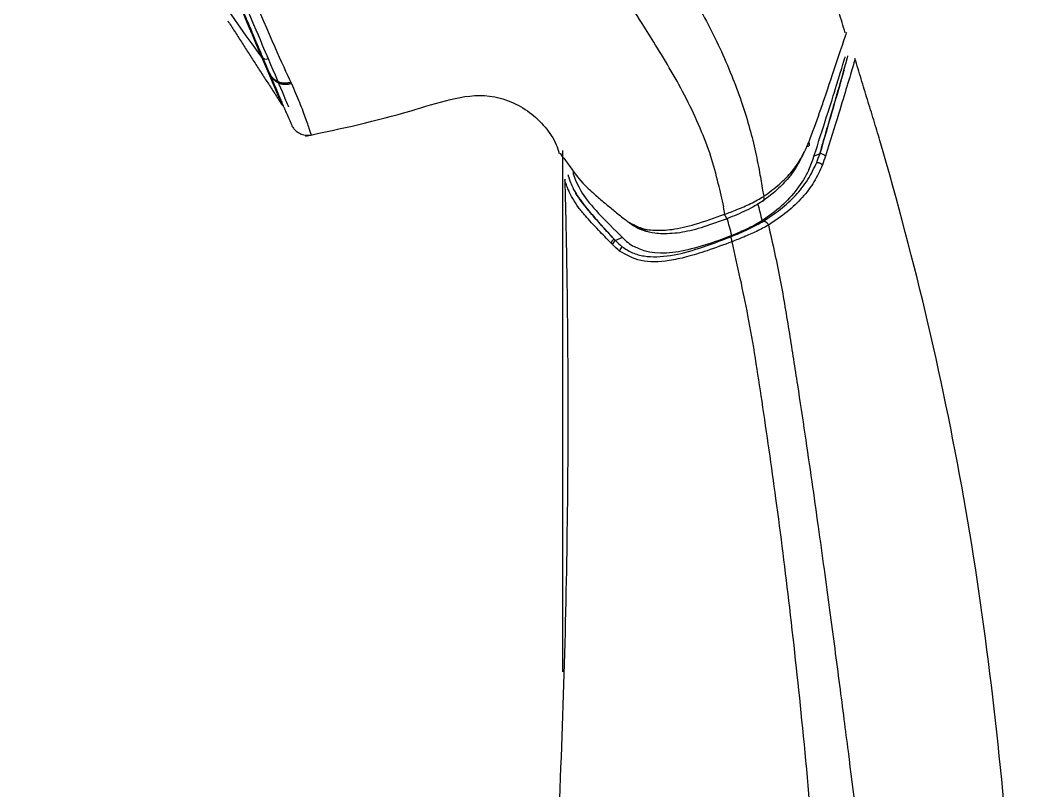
# Model space of a CAD drawing. Extents: x -3383 to -2963, y -4299 to -3705.
# Drawn here: x -3069.05 to -3057.39, y -4035.57 to -4026.76 of the extents above; entities that cross this region are included whole.
import ezdxf

# ---------------------------------------------------------------- set-up
doc = ezdxf.new("R2010")
doc.units = 0
doc.header["$LTSCALE"] = 7
doc.layers.add('6', color=7, linetype='CONTINUOUS')

msp = doc.modelspace()

# ---------------------------------------------------------------- linework, layer by layer
at = {"layer": '6', "color": 7, "linetype": 'Continuous'}
for p, q in [((-3066.049667, -4027.730958, 0.000426), (-3066.284459, -4027.178127, 0.000426)), ((-3062.840804, -4034.205579, 0.000426), (-3062.840804, -4028.246988, 0.000426))]:
    msp.add_line(p, q, dxfattribs=at)
at = {"layer": '6', "color": 3, "linetype": 'Continuous'}
for p, q in [((-3059.900331, -4028.282414, 0.000426), (-3059.967289, -4028.310837, 0.000426)), ((-3062.159816, -4029.241509, 0.000426), (-3062.23997, -4029.275533, 0.000426))]:
    msp.add_line(p, q, dxfattribs=at)
at = {"layer": '6', "color": 7, "linetype": 'Continuous'}
msp.add_ellipse((-3060.075405, -4028.161698, 0.000426), major_axis=(0.056294, -0.02076), ratio=0.570906, start_param=5.263859212, end_param=7.094479184, dxfattribs=at)
at = {"layer": '6', "color": 3, "linetype": 'Continuous'}
for centre, major_axis, ratio, start_param, end_param in [((-3059.884143, -4028.32055, 0.000426), (0.057559, -0.016941), 0.59361, 0.770476002, 2.024481613), ((-3062.223783, -4029.313669, 0.000426), (0.044094, 0.04069), 0.668432, 1.335869556, 2.354569398)]:
    msp.add_ellipse(centre, major_axis=major_axis, ratio=ratio, start_param=start_param, end_param=end_param, dxfattribs=at)
at = {"layer": '6', "color": 7, "linetype": 'Continuous'}
for points, degree, knots in [([(-3066.197181, -4027.358045, 0.000426), (-3066.259073, -4027.212235, 0.000426), (-3066.367435, -4026.95695, 0.000426), (-3066.475538, -4026.702276, 0.000426), (-3066.629011, -4026.340717, 0.000426), (-3066.93553, -4025.618603, 0.000426), (-3067.355213, -4024.629891, 0.000426), (-3067.744017, -4023.713926, 0.000426), (-3068.192479, -4022.657416, 0.000426), (-3068.617395, -4021.656377, 0.000426), (-3069.046906, -4020.644513, 0.000426)], 2, [0, 0, 0, 0.125, 0.125, 0.25, 0.25, 0.5, 0.5, 0.75, 0.75, 1, 1, 1]), ([(-3068.898284, -4020.581203, 0.000426), (-3068.605214, -4021.273141, 0.000426), (-3068.312056, -4021.965043, 0.000426), (-3067.731668, -4023.334396, 0.000426), (-3067.443124, -4024.014919, 0.000426), (-3066.88343, -4025.334627, 0.000426), (-3066.6234, -4025.941606, 0.000426), (-3066.204363, -4026.909173, 0.000426), (-3066.046255, -4027.269384, 0.000426), (-3065.952501, -4027.461939, 0.000426)], 3, [0, 0, 0, 0, 0.25, 0.25, 0.5, 0.5, 0.75, 0.75, 1, 1, 1, 1]), ([(-3060.028048, -4028.152686, 0.000426), (-3059.984692, -4028.036691, 0.000426), (-3059.919391, -4027.861985, 0.000426), (-3059.812032, -4027.546173, 0.000426), (-3059.662202, -4027.095845, 0.000426), (-3059.59313, -4026.892554, 0.000426), (-3059.592736, -4026.891361, 0.000426)], 3, [0, 0, 0, 0, 0.167698454, 0.252577106, 0.503312335, 1, 1, 1, 1]), ([(-3059.967525, -4028.310832, 0.000426), (-3059.864247, -4027.984543, 0.000426), (-3059.771182, -4027.700668, 0.000426), (-3059.646029, -4027.294964, 0.000426), (-3059.610279, -4027.17651, 0.000426), (-3059.609894, -4027.175291, 0.000426)], 3, [0, 0, 0, 0, 0.500261055, 0.500261055, 1, 1, 1, 1]), ([(-3059.900331, -4028.282414, 0.000426), (-3059.875643, -4028.195759, 0.000426), (-3059.827779, -4028.02775, 0.000426), (-3059.764219, -4027.809502, 0.000426), (-3059.71019, -4027.625663, 0.000426), (-3059.648156, -4027.411826, 0.000426), (-3059.593798, -4027.218051, 0.000426), (-3059.57814, -4027.162213, 0.000426), (-3059.578016, -4027.161756, 0.000426)], 3, [0, 0, 0, 0, 0.137592583, 0.266767677, 0.387817345, 0.501098858, 0.755117467, 1, 1, 1, 1]), ([(-3059.497406, -4027.198764, 0.000426), (-3059.497406, -4027.198764, 0.000426), (-3059.497516, -4027.199084, 0.000426), (-3059.512927, -4027.255915, 0.000426), (-3059.581944, -4027.481411, 0.000426), (-3059.688687, -4027.83703, 0.000426), (-3059.783767, -4028.141935, 0.000426), (-3059.835836, -4028.30891, 0.000426)], 3, [0, 0, 0, 0, 0.000061711, 0.242593971, 0.499324887, 0.725815022, 1, 1, 1, 1]), ([(-3059.62417, -4027.326312, 0.000426), (-3059.6362, -4027.36896, 0.000426), (-3059.673971, -4027.501815, 0.000426), (-3059.763953, -4027.806933, 0.000426), (-3059.852949, -4028.117164, 0.000426), (-3059.900353, -4028.282408, 0.000426)], 3, [0, 0, 0, 0, 0.22122019, 0.585183061, 1, 1, 1, 1]), ([(-3066.005446, -4027.809744, 0.000426), (-3066.008019, -4027.803682, 0.000426), (-3066.010704, -4027.797356, 0.000426), (-3066.071896, -4027.653196, 0.000426), (-3066.190832, -4027.373001, 0.000426)], 2, [0, 0, 0, 0.039903954, 0.039903954, 1, 1, 1]), ([(-3065.945599, -4027.477428, 0.000426), (-3065.913517, -4027.55231, 0.000426), (-3065.845971, -4027.709971, 0.000426), (-3065.778058, -4027.895189, 0.000426), (-3065.731383, -4028.032287, 0.000426), (-3065.720621, -4028.067268, 0.000426), (-3065.720738, -4028.067091, 0.000426)], 3, [0, 0, 0, 0, 0.216223412, 0.455254468, 0.716548401, 1, 1, 1, 1]), ([(-3065.783437, -4028.080207, 0.000426), (-3065.377698, -4027.995934, 0.000426), (-3064.819334, -4027.87436, 0.000426), (-3064.138516, -4027.651186, 0.000426), (-3063.743078, -4027.591065, 0.000426), (-3063.434057, -4027.67863, 0.000426), (-3063.215803, -4027.800961, 0.000426), (-3063.039458, -4027.971625, 0.000426), (-3062.927744, -4028.13642, 0.000426), (-3062.891547, -4028.244544, 0.000426), (-3062.882681, -4028.278044, 0.000426)], 3, [0, 0, 0, 0, 0.382822916, 0.526511811, 0.665224147, 0.742816893, 0.819191336, 0.894349771, 0.968297739, 1, 1, 1, 1]), ([(-3066.008045, -4027.80362, 0.000426), (-3066.007039, -4027.805991, 0.000426), (-3065.990663, -4027.844568, 0.000426), (-3065.975655, -4027.88004, 0.000426), (-3065.95901, -4027.918911, 0.000426), (-3065.951084, -4027.938317, 0.000426), (-3065.942041, -4027.957661, 0.000426), (-3065.936437, -4027.972238, 0.000426), (-3065.914113, -4028.002079, 0.000426), (-3065.899768, -4028.016492, 0.000426), (-3065.892077, -4028.023307, 0.000426), (-3065.886348, -4028.028023, 0.000426), (-3065.88035, -4028.032598, 0.000426), (-3065.871826, -4028.038609, 0.000426), (-3065.855257, -4028.048876, 0.000426), (-3065.82323, -4028.063355, 0.000426), (-3065.79335, -4028.070702, 0.000426), (-3065.761503, -4028.071478, 0.000426), (-3065.751838, -4028.07115, 0.000426), (-3065.744933, -4028.070679, 0.000426), (-3065.738259, -4028.069999, 0.000426), (-3065.729115, -4028.068749, 0.000426), (-3065.723638, -4028.067789, 0.000426), (-3065.720738, -4028.067091, 0.000426)], 3, [0, 0, 0, 0, 0.018909016, 0.312236537, 0.512636596, 0.650959205, 0.751712984, 0.868415014, 0.894906993, 0.903091536, 0.906468616, 0.909616917, 0.912720914, 0.915923357, 0.922914588, 0.939396533, 0.972678508, 0.979026105, 0.981925707, 0.984797937, 0.987836262, 0.991257098, 1, 1, 1, 1]), ([(-3060.541749, -4028.769079, 0.000426), (-3060.479633, -4028.72384, 0.000426), (-3060.360285, -4028.636921, 0.000426), (-3060.217045, -4028.48666, 0.000426), (-3060.104024, -4028.328881, 0.000426), (-3060.052938, -4028.210409, 0.000426), (-3060.028048, -4028.152686, 0.000426)], 3, [0, 0, 0, 0, 0.277868812, 0.53388169, 0.772897094, 1, 1, 1, 1]), ([(-3057.633346, -4053.823806, 0.000426), (-3057.508989, -4051.710223, 0.000426), (-3057.35413, -4047.431085, 0.000426), (-3057.4412, -4041.70117, 0.000426), (-3057.666487, -4036.650856, 0.000426), (-3058.143657, -4032.333309, 0.000426), (-3058.807597, -4029.523721, 0.000426), (-3059.212987, -4028.130915, 0.000426)], 3, [0, 0, 0, 0, 0.245537873, 0.497065235, 0.664761351, 0.832381534, 1, 1, 1, 1]), ([(-3062.87625, -4028.275591, 0.000426), (-3062.876347, -4028.275487, 0.000426), (-3062.815577, -4028.347812, 0.000426), (-3062.6503, -4028.584998, 0.000426), (-3062.495128, -4028.732156, 0.000426), (-3062.400182, -4028.812396, 0.000426), (-3062.358052, -4028.848, 0.000426)], 3, [0, 0, 0, 0, 0.497820899, 0.747685198, 0.888043624, 1, 1, 1, 1]), ([(-3060.092676, -4028.279825, 0.000426), (-3060.111843, -4028.324207, 0.000426), (-3060.165869, -4028.439896, 0.000426), (-3060.276509, -4028.584537, 0.000426), (-3060.413389, -4028.720743, 0.000426), (-3060.508657, -4028.790965, 0.000426), (-3060.556517, -4028.826242, 0.000426)], 3, [0, 0, 0, 0, 0.195542186, 0.519977361, 0.758851605, 1, 1, 1, 1]), ([(-3060.546291, -4029.052902, 0.000426), (-3060.479398, -4029.008781, 0.000426), (-3060.344731, -4028.919959, 0.000426), (-3060.175888, -4028.76257, 0.000426), (-3060.033046, -4028.586409, 0.000426), (-3059.967731, -4028.448453, 0.000426), (-3059.935716, -4028.380833, 0.000426)], 3, [0, 0, 0, 0, 0.250357082, 0.504010361, 0.756890622, 1, 1, 1, 1]), ([(-3060.028158, -4028.466285, 0.000426), (-3060.016872, -4028.441161, 0.000426), (-3059.99433, -4028.390983, 0.000426), (-3059.976452, -4028.337524, 0.000426), (-3059.967525, -4028.310832, 0.000426)], 3, [0, 0, 0, 0, 0.500707016, 1, 1, 1, 1]), ([(-3062.725178, -4028.497644, 0.000426), (-3062.725068, -4028.497957, 0.000426), (-3062.708624, -4028.57659, 0.000426), (-3062.560077, -4028.839512, 0.000426), (-3062.393637, -4029.006748, 0.000426), (-3062.190694, -4029.211191, 0.000426)], 3, [0, 0, 0, 0, 0.499938606, 0.499938606, 1, 1, 1, 1]), ([(-3060.027672, -4028.465572, 0.000426), (-3060.06494, -4028.545016, 0.000426), (-3060.11015, -4028.619032, 0.000426), (-3060.162253, -4028.687446, 0.000426), (-3060.215176, -4028.756936, 0.000426), (-3060.27552, -4028.821108, 0.000426), (-3060.341902, -4028.880444, 0.000426), (-3060.409685, -4028.941032, 0.000426), (-3060.484091, -4028.996905, 0.000426), (-3060.563617, -4029.048969, 0.000426)], 3, [0, 0, 0, 0, 0.32768755, 0.32768755, 0.32768755, 0.660390842, 0.660390842, 0.660390842, 1, 1, 1, 1]), ([(-3059.871108, -4028.410271, 0.000426), (-3059.901202, -4028.476213, 0.000426), (-3059.962804, -4028.611196, 0.000426), (-3060.099586, -4028.787965, 0.000426), (-3060.271533, -4028.953848, 0.000426), (-3060.414776, -4029.049258, 0.000426), (-3060.488544, -4029.098392, 0.000426)], 3, [0, 0, 0, 0, 0.231098006, 0.473051496, 0.728627879, 1, 1, 1, 1]), ([(-3062.289607, -4029.30557, 0.000426), (-3062.337902, -4029.254738, 0.000426), (-3062.446295, -4029.140651, 0.000426), (-3062.572348, -4029.006642, 0.000426), (-3062.667553, -4028.891628, 0.000426), (-3062.756488, -4028.750683, 0.000426), (-3062.808405, -4028.623068, 0.000426), (-3062.818733, -4028.578831, 0.000426), (-3062.818664, -4028.57968, 0.000426)], 3, [0, 0, 0, 0, 0.12608192, 0.28298127, 0.3866227, 0.50078363, 0.754625409, 1, 1, 1, 1]), ([(-3062.782164, -4028.521832, 0.000426), (-3062.782131, -4028.521857, 0.000426), (-3062.774363, -4028.561748, 0.000426), (-3062.710818, -4028.720361, 0.000426), (-3062.540188, -4028.946609, 0.000426), (-3062.356305, -4029.148222, 0.000426), (-3062.255256, -4029.259014, 0.000426)], 3, [0, 0, 0, 0, 0.249752967, 0.499784821, 0.725118014, 1, 1, 1, 1]), ([(-3062.255296, -4029.258924, 0.000426), (-3062.309484, -4029.199436, 0.000426), (-3062.413157, -4029.085622, 0.000426), (-3062.536816, -4028.943922, 0.000426), (-3062.630089, -4028.829209, 0.000426), (-3062.675965, -4028.760671, 0.000426), (-3062.694896, -4028.72888, 0.000426), (-3062.697062, -4028.725187, 0.000426)], 3, [0, 0, 0, 0, 0.278868428, 0.533539541, 0.764483112, 0.972350683, 1, 1, 1, 1]), ([(-3062.358192, -4028.848161, 0.000426), (-3062.323586, -4028.876777, 0.000426), (-3062.254324, -4028.934049, 0.000426), (-3062.178403, -4028.995793, 0.000426), (-3062.140416, -4029.026687, 0.000426)], 3, [0, 0, 0, 0, 0.499636367, 1, 1, 1, 1]), ([(-3060.989262, -4028.975028, 0.000426), (-3060.942659, -4028.957531, 0.000426), (-3060.841645, -4028.919605, 0.000426), (-3060.682195, -4028.850557, 0.000426), (-3060.590213, -4028.797485, 0.000426), (-3060.541898, -4028.769609, 0.000426)], 3, [0, 0, 0, 0, 0.289070134, 0.626575383, 1, 1, 1, 1]), ([(-3060.55691, -4028.82627, 0.000426), (-3060.584786, -4028.844251, 0.000426), (-3060.640453, -4028.880157, 0.000426), (-3060.741393, -4028.931188, 0.000426), (-3060.848302, -4028.98027, 0.000426), (-3060.920977, -4029.009074, 0.000426), (-3060.957217, -4029.023437, 0.000426)], 3, [0, 0, 0, 0, 0.251038589, 0.501308858, 0.751322816, 1, 1, 1, 1]), ([(-3062.094271, -4029.060978, 0.000426), (-3062.049559, -4029.085969, 0.000426), (-3061.956874, -4029.137775, 0.000426), (-3061.787464, -4029.163477, 0.000426), (-3061.577662, -4029.151541, 0.000426), (-3061.310716, -4029.089508, 0.000426), (-3061.103004, -4029.015623, 0.000426), (-3060.989404, -4028.975215, 0.000426)], 3, [0, 0, 0, 0, 0.15411549, 0.319473584, 0.500770976, 0.726967631, 1, 1, 1, 1]), ([(-3060.961783, -4029.025431, 0.000426), (-3061.051211, -4029.058161, 0.000426), (-3061.226719, -4029.122395, 0.000426), (-3061.477306, -4029.190604, 0.000426), (-3061.627175, -4029.19667, 0.000426), (-3061.702239, -4029.199709, 0.000426)], 3, [0, 0, 0, 0, 0.341480133, 0.670171748, 1, 1, 1, 1]), ([(-3060.563395, -4029.048952, 0.000426), (-3060.597026, -4029.070902, 0.000426), (-3060.635657, -4029.092719, 0.000426), (-3060.676668, -4029.113816, 0.000426), (-3060.725665, -4029.13902, 0.000426), (-3060.779518, -4029.163898, 0.000426), (-3060.833335, -4029.186771, 0.000426), (-3060.85829, -4029.197377, 0.000426), (-3060.883481, -4029.207626, 0.000426), (-3060.908447, -4029.217366, 0.000426)], 3, [0, 0, 0, 0, 0.363480276, 0.363480276, 0.363480276, 0.799981687, 0.799981687, 0.799981687, 1, 1, 1, 1]), ([(-3061.786551, -4029.192006, 0.000426), (-3061.831927, -4029.186414, 0.000426), (-3061.875811, -4029.176503, 0.000426), (-3061.917693, -4029.161973, 0.000426), (-3061.960758, -4029.147032, 0.000426), (-3062.002003, -4029.127089, 0.000426), (-3062.04105, -4029.102364, 0.000426)], 3, [0, 0, 0, 0, 0.492948048, 0.492948048, 0.492948048, 1, 1, 1, 1]), ([(-3061.786554, -4029.192009, 0.000426), (-3061.830429, -4029.182926, 0.000426), (-3061.91809, -4029.164778, 0.000426), (-3061.993024, -4029.117269, 0.000426), (-3062.030452, -4029.09354, 0.000426)], 3, [0, 0, 0, 0, 0.500520086, 1, 1, 1, 1]), ([(-3060.488307, -4029.098359, 0.000426), (-3060.532662, -4029.122442, 0.000426), (-3060.618048, -4029.168805, 0.000426), (-3060.765358, -4029.233272, 0.000426), (-3060.860582, -4029.270476, 0.000426), (-3060.905389, -4029.287982, 0.000426)], 3, [0, 0, 0, 0, 0.364002611, 0.700736175, 1, 1, 1, 1]), ([(-3060.905349, -4029.287886, 0.000426), (-3061.000649, -4029.323704, 0.000426), (-3061.179262, -4029.390836, 0.000426), (-3061.418923, -4029.463512, 0.000426), (-3061.678981, -4029.519301, 0.000426), (-3061.951059, -4029.530886, 0.000426), (-3062.114946, -4029.438903, 0.000426), (-3062.192229, -4029.395528, 0.000426)], 3, [0, 0, 0, 0, 0.190961535, 0.357905582, 0.501579776, 0.764965268, 1, 1, 1, 1]), ([(-3062.161027, -4029.347127, 0.000426), (-3062.12325, -4029.371551, 0.000426), (-3062.046719, -4029.421031, 0.000426), (-3061.867582, -4029.467669, 0.000426), (-3061.6148, -4029.458738, 0.000426), (-3061.278595, -4029.369163, 0.000426), (-3061.039816, -4029.277496, 0.000426), (-3060.919495, -4029.231305, 0.000426)], 3, [0, 0, 0, 0, 0.122543365, 0.248253194, 0.498968357, 0.74753066, 1, 1, 1, 1]), ([(-3060.908416, -4029.217263, 0.000426), (-3061.121579, -4029.300293, 0.000426), (-3061.328103, -4029.370472, 0.000426), (-3061.707027, -4029.434221, 0.000426), (-3061.88078, -4029.425199, 0.000426), (-3062.024493, -4029.34471, 0.000426)], 3, [0, 0, 0, 0, 0.5, 0.5, 1, 1, 1, 1]), ([(-3060.120527, -4053.808062, 0.000426), (-3060.038014, -4052.551001, 0.000426), (-3059.883722, -4050.20041, 0.000426), (-3059.747003, -4046.917239, 0.000426), (-3059.691905, -4044.128272, 0.000426), (-3059.703535, -4041.800514, 0.000426), (-3059.75914, -4039.812612, 0.000426), (-3059.842376, -4038.041119, 0.000426), (-3059.953785, -4036.400595, 0.000426), (-3060.087486, -4034.891602, 0.000426), (-3060.236819, -4033.514555, 0.000426), (-3060.392766, -4032.269139, 0.000426), (-3060.554347, -4031.156301, 0.000426), (-3060.703518, -4030.172694, 0.000426), (-3060.841039, -4029.568679, 0.000426), (-3060.904972, -4029.287876, 0.000426)], 3, [0, 0, 0, 0, 0.15358738, 0.287194563, 0.40059835, 0.49366537, 0.570981359, 0.643055721, 0.709883657, 0.771454773, 0.82775346, 0.878765858, 0.924479984, 0.964891244, 1, 1, 1, 1]), ([(-3062.796154, -4029.65188, 0.000426), (-3062.77737, -4030.863046, 0.000426), (-3062.783353, -4033.340464, 0.000426), (-3062.931528, -4037.140185, 0.000426), (-3063.294765, -4041.807105, 0.000426), (-3063.515072, -4045.966558, 0.000426), (-3063.560898, -4048.806197, 0.000426), (-3063.567079, -4049.555811, 0.000426)], 3, [0, 0, 0, 0, 0.182302589, 0.373081749, 0.572351353, 0.887143601, 1, 1, 1, 1])]:
    msp.add_open_spline(points, degree=degree, knots=knots, dxfattribs=at)
for points, degree in [([(-3059.611389, -4026.897727, 0.000426), (-3060.157071, -4025.050235, 0.000426), (-3060.963099, -4023.296535, 0.000426)], 2), ([(-3066.675428, -4026.760506, 0.000426), (-3066.049667, -4027.730958, 0.000426)], 1), ([(-3059.212987, -4028.130915, 0.000426), (-3059.499304, -4027.192803, 0.000426)], 1), ([(-3066.190805, -4027.373064, 0.000426), (-3066.193958, -4027.365637, 0.000426), (-3066.197181, -4027.358045, 0.000426)], 2), ([(-3062.81896, -4028.573137, 0.000426), (-3062.80416, -4029.112436, 0.000426), (-3062.796154, -4029.65188, 0.000426)], 2), ([(-3060.999036, -4028.889048, 0.000426), (-3061.019766, -4028.7996, 0.000426), (-3061.040498, -4028.710424, 0.000426), (-3061.062271, -4028.621854, 0.000426)], 3), ([(-3060.556831, -4028.826217, 0.000426), (-3060.538758, -4028.825221, 0.000426), (-3060.530858, -4028.795027, 0.000426), (-3060.541988, -4028.769667, 0.000426)], 3), ([(-3062.04105, -4029.102364, 0.000426), (-3062.059089, -4029.089589, 0.000426), (-3062.077128, -4029.076815, 0.000426), (-3062.095168, -4029.06404, 0.000426)], 3), ([(-3061.702239, -4029.199709, 0.000426), (-3061.730344, -4029.197142, 0.000426), (-3061.758449, -4029.194576, 0.000426), (-3061.786554, -4029.192009, 0.000426)], 3), ([(-3062.190668, -4029.211173, 0.000426), (-3062.180384, -4029.221285, 0.000426), (-3062.1701, -4029.231397, 0.000426), (-3062.159816, -4029.241509, 0.000426)], 3), ([(-3062.159816, -4029.241509, 0.000426), (-3062.117987, -4029.282713, 0.000426), (-3062.072826, -4029.317507, 0.000426), (-3062.024483, -4029.344702, 0.000426)], 3)]:
    msp.add_open_spline(points, degree=degree, dxfattribs=at)
at = {"layer": '6', "color": 3, "linetype": 'Continuous'}
for points, knots in [([(-3066.284466, -4027.178117, 0.000426), (-3066.295003, -4027.153237, 0.000426), (-3066.335983, -4027.056476, 0.000426), (-3066.439053, -4026.813269, 0.000426), (-3066.580219, -4026.480319, 0.000426), (-3066.767924, -4026.037567, 0.000426), (-3066.964918, -4025.574366, 0.000426), (-3067.210593, -4024.995953, 0.000426), (-3067.341694, -4024.687322, 0.000426), (-3067.407245, -4024.533007, 0.000426)], [0, 0, 0, 0, 0.064442681, 0.250632844, 0.431602775, 0.500883378, 0.750356147, 0.875178458, 1, 1, 1, 1]), ([(-3067.342769, -4024.533194, 0.000426), (-3067.075982, -4025.161704, 0.000426), (-3066.829343, -4025.74275, 0.000426), (-3066.436497, -4026.668238, 0.000426), (-3066.290704, -4027.011704, 0.000426), (-3066.213315, -4027.19402, 0.000426)], [0, 0, 0, 0, 0.5, 0.5, 1, 1, 1, 1]), ([(-3061.062287, -4028.621857, 0.000426), (-3061.088756, -4028.518664, 0.000426), (-3061.14473, -4028.300441, 0.000426), (-3061.271068, -4027.976175, 0.000426), (-3061.426724, -4027.649079, 0.000426), (-3061.59926, -4027.33103, 0.000426), (-3061.776645, -4027.046572, 0.000426), (-3061.962957, -4026.741521, 0.000426), (-3062.174136, -4026.430162, 0.000426), (-3062.393671, -4026.198863, 0.000426), (-3062.544241, -4026.114167, 0.000426), (-3062.593233, -4026.086609, 0.000426)], [0, 0, 0, 0, 0.085374872, 0.180543331, 0.286124027, 0.392732277, 0.500562807, 0.597077098, 0.750516509, 0.91882407, 1, 1, 1, 1]), ([(-3061.368109, -4026.465581, 0.000426), (-3061.310801, -4026.56408, 0.000426), (-3061.199687, -4026.755058, 0.000426), (-3061.045227, -4027.067217, 0.000426), (-3060.912633, -4027.373972, 0.000426), (-3060.801405, -4027.670591, 0.000426), (-3060.712626, -4027.952529, 0.000426), (-3060.641642, -4028.225661, 0.000426), (-3060.607017, -4028.40768, 0.000426), (-3060.59014, -4028.496399, 0.000426)], [0, 0, 0, 0, 0.176309999, 0.341844581, 0.499699877, 0.638134145, 0.766068423, 0.885978426, 1, 1, 1, 1]), ([(-3060.91953, -4029.231399, 0.000426), (-3060.886092, -4029.217787, 0.000426), (-3060.819046, -4029.190494, 0.000426), (-3060.720358, -4029.145755, 0.000426), (-3060.626433, -4029.099944, 0.000426), (-3060.572819, -4029.068548, 0.000426), (-3060.546062, -4029.052878, 0.000426)], [0, 0, 0, 0, 0.249280772, 0.499824913, 0.750372237, 1, 1, 1, 1]), ([(-3060.488544, -4029.098392, 0.000426), (-3060.441555, -4029.308061, 0.000426), (-3060.349389, -4029.719315, 0.000426), (-3060.250598, -4030.331255, 0.000426), (-3060.157319, -4030.918581, 0.000426), (-3060.072793, -4031.482099, 0.000426), (-3059.994352, -4032.021308, 0.000426), (-3059.921377, -4032.536152, 0.000426), (-3059.853502, -4033.026567, 0.000426), (-3059.790375, -4033.492506, 0.000426), (-3059.731674, -4033.933925, 0.000426), (-3059.677072, -4034.350783, 0.000426), (-3059.626333, -4034.743053, 0.000426), (-3059.474784, -4035.919786, 0.000426), (-3059.210071, -4038.110864, 0.000426), (-3058.89877, -4041.226985, 0.000426), (-3058.665571, -4044.467886, 0.000426), (-3058.524611, -4047.57421, 0.000426), (-3058.481636, -4050.69362, 0.000426), (-3058.555765, -4052.762848, 0.000426), (-3058.593619, -4053.819503, 0.000426)], [0, 0, 0, 0, 0.025947537, 0.050894554, 0.074838598, 0.097778339, 0.1197148, 0.14064836, 0.160579116, 0.179507239, 0.197432958, 0.214356546, 0.230278302, 0.245198545, 0.357631353, 0.496773283, 0.62333918, 0.75000426, 0.872339193, 1, 1, 1, 1])]:
    msp.add_open_spline(points, degree=3, knots=knots, dxfattribs=at)
for points in [[(-3066.284466, -4027.178117, 0.000426), (-3066.522741, -4026.851962, 0.000426), (-3066.754483, -4026.521599, 0.000426), (-3066.979575, -4026.187219, 0.000426)], [(-3066.284481, -4027.178042, 0.000426), (-3066.27084, -4027.196971, 0.000426), (-3066.236146, -4027.205196, 0.000426), (-3066.213318, -4027.194018, 0.000426)], [(-3066.213319, -4027.194021, 0.000426), (-3066.05724, -4027.561719, 0.000426), (-3065.979181, -4027.745615, 0.000426), (-3065.979143, -4027.745706, 0.000426)], [(-3065.952498, -4027.461938, 0.000426), (-3065.950232, -4027.467137, 0.000426), (-3065.947966, -4027.472336, 0.000426), (-3065.9457, -4027.477536, 0.000426)], [(-3059.935716, -4028.380833, 0.000426), (-3059.923921, -4028.348027, 0.000426), (-3059.912126, -4028.315221, 0.000426), (-3059.900331, -4028.282414, 0.000426)], [(-3059.835836, -4028.30891, 0.000426), (-3059.84759, -4028.342696, 0.000426), (-3059.859344, -4028.376481, 0.000426), (-3059.871098, -4028.410267, 0.000426)], [(-3060.59014, -4028.496399, 0.000426), (-3060.578461, -4028.564469, 0.000426), (-3060.566783, -4028.632538, 0.000426), (-3060.555105, -4028.700608, 0.000426)], [(-3060.555098, -4028.700609, 0.000426), (-3060.550849, -4028.723522, 0.000426), (-3060.546392, -4028.746434, 0.000426), (-3060.541717, -4028.769348, 0.000426)], [(-3060.613573, -4028.848638, 0.000426), (-3060.595989, -4028.915061, 0.000426), (-3060.57893, -4028.981605, 0.000426), (-3060.562417, -4029.048183, 0.000426)], [(-3060.989404, -4028.975215, 0.000426), (-3060.994111, -4028.947112, 0.000426), (-3060.998791, -4028.919025, 0.000426), (-3061.003473, -4028.890965, 0.000426)], [(-3062.140416, -4029.026687, 0.000426), (-3062.125028, -4029.038083, 0.000426), (-3062.10964, -4029.049479, 0.000426), (-3062.094252, -4029.060876, 0.000426)], [(-3060.907603, -4029.216947, 0.000426), (-3060.924967, -4029.152076, 0.000426), (-3060.942784, -4029.087191, 0.000426), (-3060.96103, -4029.022366, 0.000426)], [(-3062.274175, -4029.321519, 0.000426), (-3062.27926, -4029.316191, 0.000426), (-3062.284345, -4029.310862, 0.000426), (-3062.28943, -4029.305534, 0.000426)], [(-3062.19221, -4029.395428, 0.000426), (-3062.219532, -4029.370791, 0.000426), (-3062.246853, -4029.346155, 0.000426), (-3062.274175, -4029.321519, 0.000426)], [(-3062.255126, -4029.258928, 0.000426), (-3062.250088, -4029.264431, 0.000426), (-3062.245036, -4029.269966, 0.000426), (-3062.23997, -4029.275533, 0.000426)], [(-3062.23997, -4029.275533, 0.000426), (-3062.213656, -4029.299397, 0.000426), (-3062.187342, -4029.323262, 0.000426), (-3062.161027, -4029.347127, 0.000426)], [(-3060.91953, -4029.231399, 0.000426), (-3060.921606, -4029.236597, 0.000426), (-3060.914713, -4029.264175, 0.000426), (-3060.905389, -4029.287982, 0.000426)], [(-3062.161027, -4029.347127, 0.000426), (-3062.17601, -4029.358209, 0.000426), (-3062.188986, -4029.378339, 0.000426), (-3062.192229, -4029.395528, 0.000426)]]:
    msp.add_open_spline(points, degree=3, dxfattribs=at)
for points, weights in [([(-3066.197181, -4027.358045, 0.000426), (-3066.127789, -4027.521522, 0.000426), (-3065.952501, -4027.461939, 0.000426)], [1, 0.733766719388, 1]), ([(-3066.190793, -4027.373093, 0.000426), (-3066.121118, -4027.537238, 0.000426), (-3065.945713, -4027.477506, 0.000426)], [1, 0.733484405355, 1]), ([(-3059.935716, -4028.380833, 0.000426), (-3059.895257, -4028.381382, 0.000426), (-3059.871098, -4028.410267, 0.000426)], [1, 0.804916073508, 1])]:
    msp.add_rational_spline(points, weights, degree=2, dxfattribs=at)
at = {"layer": '6', "color": 7, "linetype": 'Continuous'}
for points, weights in [([(-3060.957334, -4029.023732, 0.000426), (-3060.963729, -4029.040864, 0.000426), (-3060.989404, -4028.975215, 0.000426)], [1, 0.647951136003, 1]), ([(-3060.546291, -4029.052902, 0.000426), (-3060.512302, -4029.049046, 0.000426), (-3060.488544, -4029.098392, 0.000426)], [1, 0.734481319644, 1]), ([(-3062.255126, -4029.258927, 0.000426), (-3062.282996, -4029.277358, 0.000426), (-3062.28943, -4029.305534, 0.000426)], [1, 0.87043582164, 1])]:
    msp.add_rational_spline(points, weights, degree=2, dxfattribs=at)

doc.saveas('drawing.dxf')
